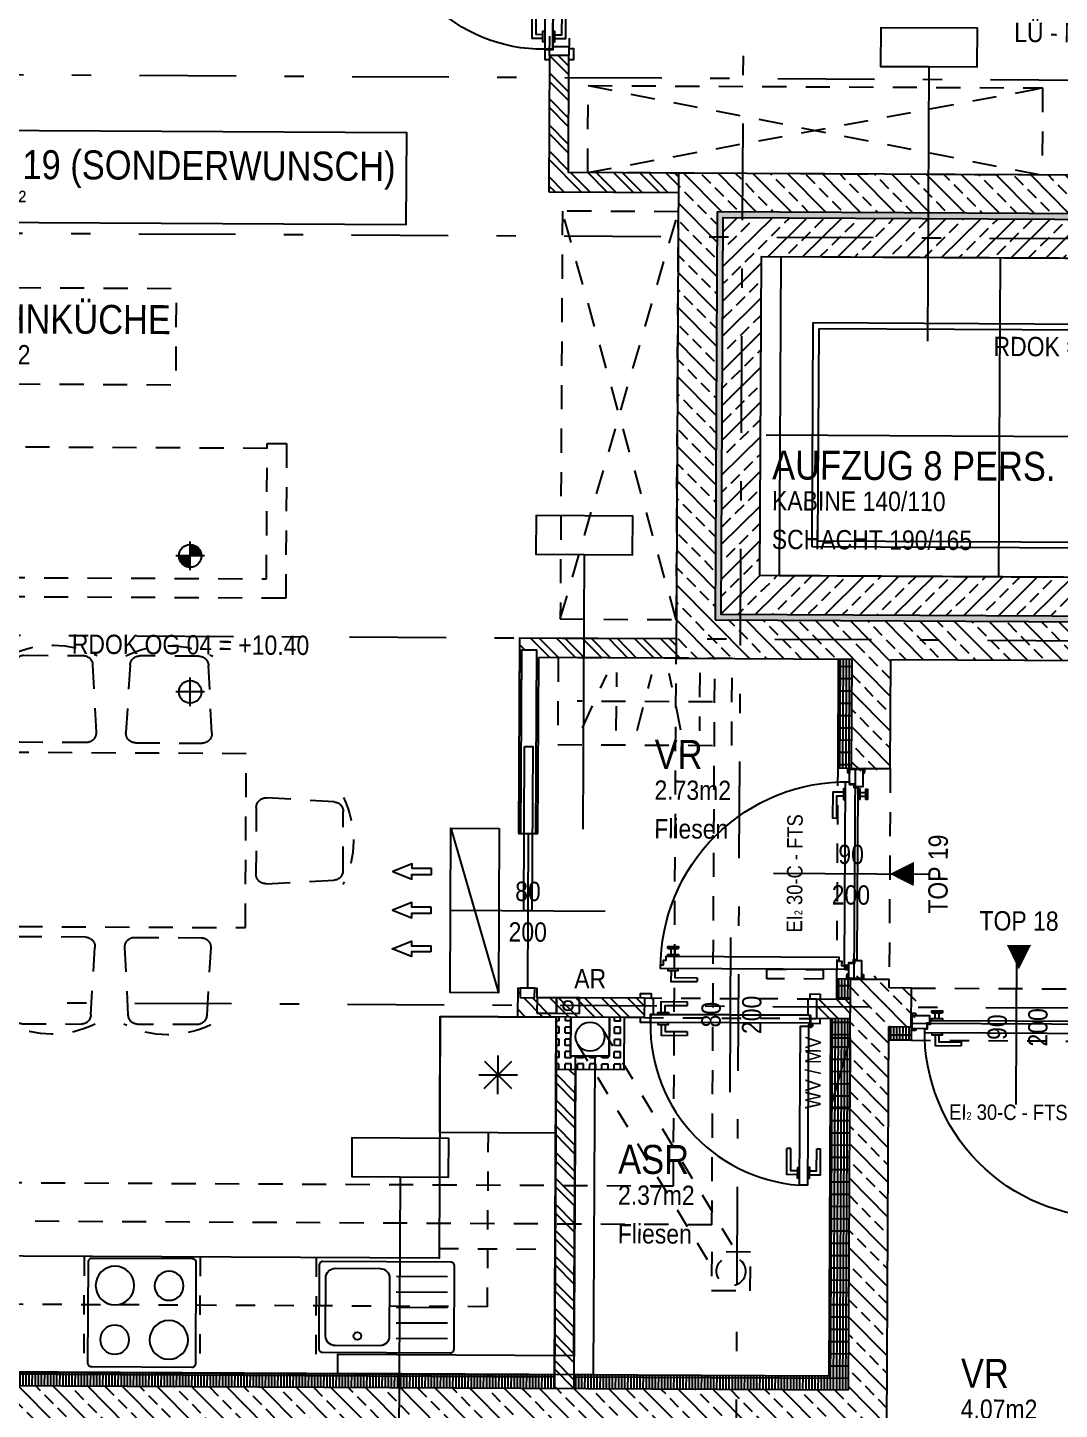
# Model space of a CAD drawing. Header units: millimetres. Extents: x 2821 to 2886, y 1688 to 1792.
# Drawn here: x 2828.54 to 2833.88, y 1750.84 to 1757.99 of the extents above; entities that cross this region are included whole.
import ezdxf
from ezdxf.enums import TextEntityAlignment as Align

# ---------------------------------------------------------------- set-up
doc = ezdxf.new("R2010")
doc.units = ezdxf.units.MM
for name, pattern in [('HIDDEN', [0.375, 0.25, -0.125]), ('HIDDEN2', [0.1875, 0.125, -0.0625]), ('STRICHPUNKT', [1, 0.5, -0.25, 0, -0.25])]:
    doc.linetypes.add(name, pattern=pattern)
for name, color, linetype in [('00-AUF---------M0', 8, 'Continuous'), ('01-ANS-G00-L04-M0', 8, 'Continuous'), ('01-SYM-G00-L04-M0', 8, 'Continuous'), ('01-TXT---------M0', 1, 'Continuous'), ('01-TXT---------PP', 1, 'Continuous'), ('01-TXT-G00-L04-M0', 1, 'Continuous'), ('02-AXO-G00-L04-M0', 8, 'STRICHPUNKT'), ('02-DIM-G00-L04-ROHBAU', 8, 'Continuous'), ('02-FIL-G00-L04-LILA', 223, 'Continuous'), ('02-FIL-G00-L04-ORANGE', 40, 'Continuous'), ('02-FIL-G00-L04-STB', 8, 'Continuous'), ('02-HID---------M0', 8, 'HIDDEN2'), ('02-HID-G00-L04-M0', 8, 'HIDDEN2'), ('02-TWA---------M0', 4, 'Continuous'), ('02-TWA-G00-L04-M0', 4, 'Continuous'), ('02-ZWA---------M0', 2, 'Continuous'), ('02-ZWA-G00-L04-M0', 2, 'Continuous'), ('03-ANS-G00-L04-M0', 8, 'Continuous'), ('03-HID-G00-L04-M0', 8, 'HIDDEN2'), ('03-SYM-G00-L04-M0', 8, 'Continuous'), ('05-STO---------M0', 1, 'Continuous'), ('05-STO--------M0', 1, 'Continuous'), ('05-SYM---------M0', 8, 'Continuous'), ('05-SYM--------M0', 8, 'Continuous'), ('05-SYM-G00-L04-M0', 8, 'Continuous'), ('05-TXT--------M0', 8, 'Continuous'), ('05-TXT-G00-L04-M0', 8, 'Continuous'), ('06-SYM-G00-L04-M0', 8, 'Continuous'), ('07-SAN---------M0', 8, 'Continuous'), ('07-SAN-G00-L04-FBHZG-EVERT', 8, 'Continuous'), ('07-SAN-G00-L04-KLIMA', 8, 'Continuous'), ('07-SAN-G00-L04-Küche', 8, 'Continuous'), ('07-SAN-G00-L04-M0', 8, 'Continuous')]:
    doc.layers.add(name, color=color, linetype=linetype)
for name, color, linetype, plot in [('00_HLP---------M0', 6, 'Continuous', False), ('00_HLP-G00-L04-M0', 6, 'Continuous', False), ('05_HLP---------M0', 6, 'Continuous', False), ('07_MOB-G00-L04-M0', 6, 'HIDDEN2', False)]:
    doc.layers.add(name, color=color, linetype=linetype, plot=plot)
doc.styles.add('ARIAL', font='arial.ttf', dxfattribs={"width": 0.85})
doc.dimstyles.new('pp chromy&schneider', dxfattribs={"dimscale": 0.005, "dimtxt": 25, "dimasz": 10, "dimexe": 0, "dimexo": 0, "dimgap": 5, "dimtad": 1, "dimdec": 1, "dimlfac": 100, "dimrnd": 0.1, "dimzin": 9, "dimdsep": 46, "dimtxsty": 'ARIAL', "dimblk": 'c&s kote', "dimcen": 0, "dimse1": 1, "dimse2": 1, "dimclrd": 8, "dimclrt": 8, "dimadec": 0, "dimazin": 0, "dimtfac": 0.75, "dimtdec": 1, "dimtix": 1, "dimtmove": 2, "dimatfit": 0, "dimldrblk": 'NONE', "dimfxl": 1, "dimtolj": 1, "dimlwd": -1, "dimarcsym": 0})
pattern_1 = [(89.70755, (2799.240151, 1705.959677), (-0.015874793, 8.10293e-05), []), (179.70755, (2799.24015, 1705.95968), (-0.00032412, -0.06349917), [])]
pattern_2 = [(134.70755, (2799.24015, 1705.95968), (-0.06769482, -0.06700727), []), (134.70755, (2799.24038, 1706.00458), (-0.06769482, -0.06700727), [])]
pattern_3 = [(134.70755, (2799.24015, 1705.95968), (-0.09025976, -0.08934302), []), (134.70755, (2799.24061, 1706.04948), (-0.09025976, -0.08934302), [0.0635, -0.03175])]

# ---------------------------------------------------------------- blocks, each defined once
blk = doc.blocks.new('05-TXT')
at = {"layer": '05-TXT--------M0'}
blk.add_line((-0.4, 0), (0.4, 0), dxfattribs=at)
at = {"layer": '05-TXT--------M0', "color": 8, "style": 'ARIAL', "width": 0.85}
blk.add_attdef('BREITE', text='', height=0.1, dxfattribs=at).set_placement((0, 0.05), align=Align.CENTER)
blk.add_attdef('HÖHE', text='', height=0.1, rotation=360, dxfattribs=at).set_placement((0, -0.06), align=Align.TOP_CENTER)
blk = doc.blocks.new('LIFT')
at = {"layer": '00-AUF---------M0'}
for p, q in [((1.5, 1.73), (0.34, 1.73)), ((0.34, 1.73), (0.34, 0.3)), ((1.5, 0.3), (1.5, 1.73)), ((1.47, 1.7), (0.37, 1.7)), ((0.37, 1.7), (0.37, 0.3)), ((1.47, 0.3), (1.47, 1.7))]:
    blk.add_line(p, q, dxfattribs=at)
for points in [[(0.34, 0.3), (0.544, 0.3), (0.544, 0.29)], [(1.5, 0.3), (1.444, 0.3), (1.444, 0.19)]]:
    blk.add_lwpolyline(points, dxfattribs=at)
for points in [[(0.994, 0.24), (0.994, 0.285), (0.544, 0.285), (0.544, 0.24)], [(1.444, 0.19), (1.444, 0.235), (0.994, 0.235), (0.994, 0.19)], [(0.044, 0.05), (0.544, 0.05), (0.544, 0.16), (0.044, 0.16)], [(1.444, 0.115), (1.444, 0.16), (0.994, 0.16), (0.994, 0.115)], [(1.594, 0.05), (1.444, 0.05), (1.444, 0.16), (1.594, 0.16), (1.594, 0.05)], [(0, 0.1), (0, 0), (0.044, 0), (0.044, 0.1)], [(0.994, 0.065), (0.994, 0.11), (0.544, 0.11), (0.544, 0.065)], [(1.65, 0.1), (1.65, 0), (1.594, 0), (1.594, 0.1)]]:
    blk.add_lwpolyline(points, close=True, dxfattribs=at)
at = {"layer": '00_HLP---------M0'}
for points in [[(0.924, 0.05), (0.924, 1.97)], [(1.65, 1.9), (1.65, 0.1), (0, 0.1), (0, 1.9), (1.65, 1.9)], [(1.65, 0.763), (0, 0.763)]]:
    blk.add_lwpolyline(points, dxfattribs=at)
blk = doc.blocks.new('WET')
at = {"layer": '02-TWA---------M0'}
for points in [[(-0.545, 0), (-0.545, 0.2)], [(0.545, 0), (0.545, 0.2)]]:
    blk.add_lwpolyline(points, dxfattribs=at)
at = {"layer": '02-ZWA---------M0'}
for points in [[(-0.545, 0), (-0.545, -0.07)], [(0.545, 0), (0.545, -0.07)]]:
    blk.add_lwpolyline(points, dxfattribs=at)
at = {"layer": '05-STO---------M0'}
for points in [[(-0.54, 0.058), (-0.52, 0.058), (-0.52, 0.063, 0.414214), (-0.525, 0.068), (-0.545, 0.068)], [(0.54, 0.058), (0.52, 0.058), (0.52, 0.063, -0.414214), (0.525, 0.068), (0.545, 0.068)], [(-0.54, -0.01), (-0.52, -0.01), (-0.52, -0.015, -0.414214), (-0.525, -0.02), (-0.545, -0.02)], [(0.54, -0.01), (0.52, -0.01), (0.52, -0.015, 0.414214), (0.525, -0.02), (0.545, -0.02)]]:
    blk.add_lwpolyline(points, format="xyb", close=True, dxfattribs=at)
for points in [[(-0.464, -0.01), (-0.54, -0.01), (-0.54, 0.058), (-0.45, 0.058), (-0.45, 0.058), (-0.45, 0.058), (-0.45, 0.0195), (-0.464, 0.0195), (-0.464, -0.01)], [(0.464, -0.01), (0.54, -0.01), (0.54, 0.058), (0.45, 0.058), (0.45, 0.058), (0.45, 0.058), (0.45, 0.0195), (0.464, 0.0195), (0.464, -0.01)]]:
    blk.add_lwpolyline(points, dxfattribs=at)
at = {"layer": '05-SYM---------M0'}
for p, q in [((-0.422, -0.908), (-0.392, -0.908)), ((-0.422, -0.928), (-0.392, -0.928))]:
    blk.add_line(p, q, dxfattribs=at)
for points in [[(0.545, 0.018), (-0.545, 0.018)], [(-0.432, -0.061), (-0.432, -0.061), (-0.452, -0.061), (-0.452, -0.046), (-0.476, -0.046), (-0.476, -0.032), (-0.496, -0.032), (-0.496, -0.982), (-0.476, -0.982), (-0.476, -0.968), (-0.452, -0.968), (-0.452, -0.953), (-0.432, -0.953), (-0.432, -0.061)], [(-0.491, -0.021), (-0.481, -0.021)], [(-0.486, -0.026), (-0.486, -0.016)], [(-0.506, -0.928), (-0.562, -0.928), (-0.562, -0.793)], [(-0.542, -0.793), (-0.562, -0.793)], [(-0.506, -0.908), (-0.542, -0.908), (-0.542, -0.793)], [(-0.496, -0.9455), (-0.506, -0.9455), (-0.506, -0.8905), (-0.496, -0.8905)], [(-0.432, -0.9455), (-0.422, -0.9455), (-0.422, -0.8905), (-0.432, -0.8905)], [(-0.392, -0.9455), (-0.382, -0.9455), (-0.382, -0.8905), (-0.392, -0.8905)], [(-0.392, -0.9455), (-0.392, -0.8905)]]:
    blk.add_lwpolyline(points, dxfattribs=at)
at = {"layer": '05-SYM---------M0', "linetype": 'HIDDEN2', "ltscale": 0.2}
blk.add_lwpolyline([(-0.496, -0.142), (-0.546, -0.142), (-0.546, -0.432), (-0.496, -0.432)], close=True, dxfattribs=at)
at = {"layer": '05-SYM---------M0'}
blk.add_circle((-0.486, -0.021), 0.01, dxfattribs=at)
blk.add_arc((-0.486, -0.021), 0.9611, 269.40381, 0.65581, dxfattribs=at)
at = {"layer": '05_HLP---------M0'}
for p, q in [((0.401, 0.043), (0.401, 0.073)), ((0.421, 0.043), (0.421, 0.073))]:
    blk.add_line(p, q, dxfattribs=at)
for points in [[(0.4385, 0.073), (0.4385, 0.083), (0.3835, 0.083), (0.3835, 0.073)], [(0.4385, 0.073), (0.3835, 0.073)], [(-0.446, 0.033), (-0.446, 0.033), (-0.446, 0.013), (-0.461, 0.013), (-0.461, -0.011), (-0.475, -0.011), (-0.475, -0.031), (0.475, -0.031), (0.475, -0.011), (0.461, -0.011), (0.461, 0.013), (0.446, 0.013), (0.446, 0.033), (-0.446, 0.033)], [(0.4385, 0.033), (0.4385, 0.043), (0.3835, 0.043), (0.3835, 0.033)], [(0.421, -0.041), (0.421, -0.097), (0.286, -0.097)], [(0.401, -0.041), (0.401, -0.077), (0.286, -0.077)], [(0.4385, -0.031), (0.4385, -0.041), (0.3835, -0.041), (0.3835, -0.031)], [(0.286, -0.077), (0.286, -0.097)]]:
    blk.add_lwpolyline(points, dxfattribs=at)
blk = doc.blocks.new('00-top')
blk.add_lwpolyline([(0, 0, 0, 0.125, 0), (-0.125, 0, 0.125, 0.125, 0)], format="xyseb")
at = {"layer": '01-TXT---------M0', "color": 8, "style": 'ARIAL', "width": 0.85}
for tag, p in [('NUMBER', (-0.3, 0)), ('TOP', (-0.65, 0))]:
    blk.add_attdef(tag, text='', height=0.1, rotation=90, dxfattribs=at).set_placement(p, align=Align.MIDDLE_CENTER)
blk = doc.blocks.new('01-SQM')
at = {"layer": '01-TXT---------M0', "color": 1, "style": 'ARIAL', "width": 0.85}
blk.add_attdef('ROOM', (0, 0), '', height=0.15, dxfattribs=at)
blk.add_attdef('AREA', text='', height=0.1, dxfattribs=at).set_placement((0, -0.06), align=Align.TOP_LEFT)
at = {"layer": '01-TXT---------PP', "color": 1, "style": 'ARIAL', "width": 0.85}
blk.add_attdef('NR', text='', height=0.15, dxfattribs=at).set_placement((-0.1173, 0), align=Align.RIGHT)
blk.add_attdef('FLOOR', text='', height=0.1, dxfattribs=at).set_placement((0, -0.26), align=Align.TOP_LEFT)
blk = doc.blocks.new('TÜR-80_10er-WAND')
at = {"layer": '00_HLP---------M0'}
for points in [[(-0.3575, 0.027), (-0.3575, 0.083), (-0.2225, 0.083)], [(-0.2225, 0.063), (-0.2225, 0.083)], [(0.4, 0.017), (-0.4, 0.017)], [(-0.375, 0.017), (-0.375, 0.027), (-0.32, 0.027), (-0.32, 0.017)], [(-0.3375, 0.027), (-0.3375, 0.063), (-0.2225, 0.063)], [(-0.375, -0.025), (-0.375, -0.035), (-0.32, -0.035), (-0.32, -0.025)], [(-0.3575, -0.035), (-0.3575, -0.091), (-0.2225, -0.091)], [(-0.3375, -0.035), (-0.3375, -0.071), (-0.2225, -0.071)], [(-0.2225, -0.071), (-0.2225, -0.091)]]:
    blk.add_lwpolyline(points, dxfattribs=at)
blk.add_lwpolyline([(0.4115, -0.025), (-0.4115, -0.025), (-0.4115, -0.025), (-0.4115, 0.017), (0.4115, 0.017)], close=True, dxfattribs=at)
at = {"layer": '02-HID---------M0', "ltscale": 0.5}
for points in [[(0.445, 0.1), (-0.445, 0.1)], [(-0.445, 0), (0.445, 0)]]:
    blk.add_lwpolyline(points, dxfattribs=at)
at = {"layer": '02-ZWA---------M0'}
for points in [[(-0.445, 0.1), (-0.445, 0)], [(0.445, 0.1), (0.445, 0)]]:
    blk.add_lwpolyline(points, dxfattribs=at)
at = {"layer": '05-STO--------M0'}
for points in [[(-0.465, 0.1), (-0.465, 0.125), (-0.41, 0.125), (-0.41, 0.1), (-0.4, 0.1), (-0.4, 0.017), (-0.415, 0.017), (-0.415, -0.025), (-0.465, -0.025), (-0.465, 0)], [(0.465, 0.1), (0.465, 0.125), (0.41, 0.125), (0.41, 0.1), (0.4, 0.1), (0.4, 0.017), (0.415, 0.017), (0.415, -0.025), (0.465, -0.025), (0.465, 0)]]:
    blk.add_lwpolyline(points, dxfattribs=at)
at = {"layer": '05-SYM---------M0'}
for points in [[(0.352, -0.8085), (0.296, -0.8085), (0.296, -0.6735)], [(0.316, -0.6735), (0.296, -0.6735)], [(0.352, -0.7885), (0.316, -0.7885), (0.316, -0.6735)], [(0.414, -0.8085), (0.47, -0.8085), (0.47, -0.6735)], [(0.414, -0.7885), (0.45, -0.7885), (0.45, -0.6735)], [(0.45, -0.6735), (0.47, -0.6735)], [(0.362, -0.826), (0.352, -0.826), (0.352, -0.771), (0.362, -0.771)], [(0.404, -0.826), (0.414, -0.826), (0.414, -0.771), (0.404, -0.771)]]:
    blk.add_lwpolyline(points, dxfattribs=at)
at = {"layer": '05-SYM--------M0'}
blk.add_lwpolyline([(0.404, -0.0395), (0.404, -0.8625), (0.404, -0.8625), (0.362, -0.8625), (0.362, -0.0395)], close=True, dxfattribs=at)
for points in [[(0.41, -0.036), (0.42, -0.036)], [(0.415, -0.031), (0.415, -0.041)]]:
    blk.add_lwpolyline(points, dxfattribs=at)
blk.add_circle((0.415, -0.036), 0.01, dxfattribs=at)
blk.add_arc((0.415, -0.036), 0.8282, 176.33088, 266.33088, dxfattribs=at)
blk = doc.blocks.new('03-rar')
blk.add_circle((0, 0), 0.05)
at = {"layer": '01-TXT---------M0', "color": 8, "style": 'ARIAL', "width": 0.85}
blk.add_attdef('RR', text='', height=0.1, dxfattribs=at).set_placement((0, 0.1), align=Align.CENTER)
blk = doc.blocks.new('möbel_tisch_mittel')
blk.add_lwpolyline([(0.45, 1.4), (0.45, 0), (-0.45, 0), (-0.45, 1.4)], close=True)
for points in [[(-0.906, 1.2021, 0.39805), (-0.9532, 1.1521), (-0.9532, 0.8467, 0.39805), (-0.906, 0.7968), (-0.556, 0.7774, 0.430564), (-0.5032, 0.8273), (-0.5032, 1.1716, 0.430564), (-0.556, 1.2215)], [(0.906, 1.2021, -0.39805), (0.9532, 1.1521), (0.9532, 0.8467, -0.39805), (0.906, 0.7968), (0.556, 0.7774, -0.430564), (0.5032, 0.8273), (0.5032, 1.1716, -0.430564), (0.556, 1.2215)], [(-0.906, 0.1979, -0.39805), (-0.9532, 0.2479), (-0.9532, 0.5533, -0.39805), (-0.906, 0.6032), (-0.556, 0.6226, -0.430564), (-0.5032, 0.5727), (-0.5032, 0.2284, -0.430564), (-0.556, 0.1785)], [(0.906, 0.1979, 0.39805), (0.9532, 0.2479), (0.9532, 0.5533, 0.39805), (0.906, 0.6032), (0.556, 0.6226, 0.430564), (0.5032, 0.5727), (0.5032, 0.2284, 0.430564), (0.556, 0.1785)]]:
    blk.add_lwpolyline(points, format="xyb", close=True)
for centre, start, end in [((-0.5032, 0.9994), 153.43495, 206.56505), ((0.5032, 0.9994), 333.43495, 26.56505), ((-0.5032, 0.4006), 153.43495, 206.56505), ((0.5032, 0.4006), 333.43495, 26.56505)]:
    blk.add_arc(centre, 0.5031, start, end)
at = {"layer": '00_HLP---------M0', "linetype": 'HIDDEN', "ltscale": 0.5}
blk.add_lwpolyline([(-0.2026, 1.856, -0.39805), (-0.1527, 1.9032), (0.1527, 1.9032, -0.39805), (0.2026, 1.856), (0.2221, 1.506, -0.430564), (0.1721, 1.4532), (-0.1721, 1.4532, -0.430564), (-0.2221, 1.506)], format="xyb", close=True, dxfattribs=at)
blk.add_arc((0, 1.4532), 0.5031, 63.43495, 116.56505, dxfattribs=at)
blk = doc.blocks.new('ECKSOFA')
blk.add_lwpolyline([(1.6, -0.2), (1.6, -0.2), (1.6, -0.2), (0.2, -0.2), (0.2, -2.7), (0.9, -2.7), (0.9, -2.8), (0.1, -2.8), (0.1, -0.1), (1.6, -0.1)], close=True)
for points in [[(1.6, -0.2), (1.7, -0.2)], [(1.7, -0.9), (1.7, -0.2)], [(0.875, -2.7), (0.875, -0.9), (1.7, -0.9)]]:
    blk.add_lwpolyline(points)
at = {"flags": 128}
blk.add_lwpolyline([(1.2, -1.225), (1.7, -1.225), (1.7, -2.225), (1.2, -2.225)], close=True, dxfattribs=at)
blk = doc.blocks.new('Kühlschrank')
blk.add_lwpolyline([(-0.3, 0), (0.3, 0), (0.3, -0.6), (-0.3, -0.6)], close=True)
for points in [[(0, -0.2), (0, -0.4)], [(0.0707, -0.2293), (-0.0707, -0.3707)], [(-0.0707, -0.2293), (0.0707, -0.3707)], [(-0.1, -0.3), (0.1, -0.3)]]:
    blk.add_lwpolyline(points)
blk = doc.blocks.new('Spüle')
for points in [[(0.4, -0.02), (-0.26, -0.02, 0.414214), (-0.28, -0.04), (-0.28, -0.47, 0.414214), (-0.26, -0.49), (0.4, -0.49, 0.414214), (0.42, -0.47), (0.42, -0.04, 0.414214)], [(-0.195, -0.055), (0.035, -0.055, -0.414214), (0.085, -0.105), (0.085, -0.405, -0.414214), (0.035, -0.455), (-0.195, -0.455, -0.414214), (-0.245, -0.405), (-0.245, -0.105, -0.414214)]]:
    blk.add_lwpolyline(points, format="xyb", close=True)
for points in [[(0.12, -0.095), (0.385, -0.095)], [(0.12, -0.175), (0.385, -0.175)], [(0.12, -0.255), (0.385, -0.255)], [(0.12, -0.335), (0.385, -0.335)], [(0.12, -0.415), (0.385, -0.415)]]:
    blk.add_lwpolyline(points)
blk.add_circle((-0.08, -0.405), 0.02)
blk = doc.blocks.new('kochfeld')
blk.add_lwpolyline([(-0.28, -0.55), (-0.28, -0.03, -0.414214), (-0.26, -0.01), (0.26, -0.01, -0.414214), (0.28, -0.03), (0.28, -0.55, -0.414214), (0.26, -0.57), (-0.26, -0.57, -0.414214)], format="xyb", close=True)
for centre, radius in [((0.14, -0.15), 0.1), ((-0.14, -0.15), 0.075), ((-0.14, -0.43), 0.1), ((0.14, -0.43), 0.075)]:
    blk.add_circle(centre, radius)
blk = doc.blocks.new('c&s kote')
at = {"color": 8}
for p, q in [((0, -2), (0, 2)), ((0, 2), (0, -2)), ((-2, 0), (2, 0)), ((2, 0), (-2, 0))]:
    blk.add_line(p, q, dxfattribs=at)
blk.add_circle((0, 0), 0.5, dxfattribs=at)
blk = doc.blocks.new('*D1162')
at = {"layer": '02-DIM-G00-L04-ROHBAU', "color": 8, "transparency": 16777216}
blk.add_arc((2826.9236, 1744.0855), 1.076, 182.67717, 267.04484, dxfattribs=at)
at = {"layer": 'Defpoints', "color": 0, "transparency": 16777216}
for p in [(2827.0259, 1764.1186), (2821.735, 1744.0842), (2839.3238, 1744.0886), (2825.991, 1743.5489), (2826.9115, 1741.7189)]:
    blk.add_point(p, dxfattribs=at)
at = {"layer": '02-DIM-G00-L04-ROHBAU', "color": 8, "transparency": 16777216, "xscale": 0.05, "yscale": 0.05, "zscale": 0.05}
for p, rotation in [((2825.8476, 1744.0852), 91.34581227795306), ((2826.9181, 1743.0095), 358.376192247876)]:
    blk.add_blockref('c&s kote', p, dxfattribs=dict(at, rotation=rotation))
at = {"layer": '02-DIM-G00-L04-ROHBAU', "color": 8, "transparency": 16777216, "insert": (2826.2239, 1743.3891), "char_height": 0.125, "attachment_point": 5, "rotation": 314.861, "style": 'ARIAL'}
blk.add_mtext('\\A1;90°', dxfattribs=at)
blk = doc.blocks.new('_None')
blk = doc.blocks.new('KLIMAGERÄT')
for points in [[(-0.425, 0), (0.425, 0), (0.425, -0.25), (-0.425, -0.25), (-0.425, 0)], [(-0.215, -0.35), (-0.215, -0.45), (-0.24, -0.45), (-0.2, -0.55), (-0.2, -0.55), (-0.16, -0.45), (-0.185, -0.45), (-0.185, -0.35), (-0.215, -0.35)], [(-0.015, -0.35), (-0.015, -0.45), (-0.04, -0.45), (0, -0.55), (0, -0.55), (0.04, -0.45), (0.015, -0.45), (0.015, -0.35), (-0.015, -0.35)], [(0.215, -0.35), (0.215, -0.45), (0.24, -0.45), (0.2, -0.55), (0.2, -0.55), (0.16, -0.45), (0.185, -0.45), (0.185, -0.35), (0.215, -0.35)]]:
    blk.add_lwpolyline(points, close=True)
blk.add_lwpolyline([(-0.425, -0.25), (0.425, 0)])
blk = doc.blocks.new('07_Klimasifon')
at = {"layer": '00_HLP---------M0', "linetype": 'HIDDEN2', "ltscale": 0.3}
blk.add_lwpolyline([(0, -0.1), (0.08, -0.1), (0.08, 0), (0, 0)], close=True, dxfattribs=at)
at = {"layer": '07-SAN---------M0'}
blk.add_lwpolyline([(0, -0.22), (0.08, -0.22), (0.08, -0.1), (0, -0.1)], close=True, dxfattribs=at)
blk.add_circle((0.04, -0.16), 0.025, dxfattribs=at)
blk = doc.blocks.new('01-HK2')
for p, q in [((0, -0.098), (0, 0.098)), ((0.098, 0), (-0.098, 0))]:
    blk.add_line(p, q)
blk.add_circle((0, 0), 0.0773)
at = {"layer": '01-TXT---------M0', "color": 8, "style": 'ARIAL', "width": 0.85}
blk.add_attdef('HEIGHT', text='', height=0.1, rotation=360, dxfattribs=at).set_placement((0, 0.132), align=Align.BOTTOM_CENTER)
blk = doc.blocks.new('*D1894')
at = {"layer": '02-DIM-G00-L04-ROHBAU', "color": 8, "transparency": 16777216}
blk.add_arc((2827.0128, 1761.5517), 0.7832, 93.36617, 176.7214, dxfattribs=at)
at = {"layer": 'Defpoints', "color": 0, "transparency": 16777216}
for p in [(2827.0259, 1764.1186), (2826.622, 1762.2304), (2844.8436, 1761.67), (2821.824, 1761.5173), (2826.9115, 1741.7189)]:
    blk.add_point(p, dxfattribs=at)
at = {"layer": '02-DIM-G00-L04-ROHBAU', "color": 8, "transparency": 16777216, "xscale": 0.05, "yscale": 0.05, "zscale": 0.05}
for p, rotation in [((2827.0168, 1762.3348), 1.53686145142031), ((2826.2296, 1761.5465), 268.5507148004654)]:
    blk.add_blockref('c&s kote', p, dxfattribs=dict(at, rotation=rotation))
at = {"layer": '02-DIM-G00-L04-ROHBAU', "color": 8, "transparency": 16777216, "insert": (2826.5214, 1762.0423), "char_height": 0.125, "attachment_point": 5, "rotation": 225.04379, "style": 'ARIAL'}
blk.add_mtext('\\A1;91°', dxfattribs=at)
blk = doc.blocks.new('*D1895')
at = {"layer": '02-DIM-G00-L04-ROHBAU', "color": 8, "transparency": 16777216}
blk.add_arc((2826.9934, 1757.7511), 0.7995, 93.29149, 176.12361, dxfattribs=at)
at = {"layer": 'Defpoints', "color": 0, "transparency": 16777216}
for p in [(2827.0259, 1764.1186), (2826.5972, 1758.4455), (2821.8049, 1757.7776), (2844.8231, 1757.6601), (2826.9115, 1741.7189)]:
    blk.add_point(p, dxfattribs=at)
at = {"layer": '02-DIM-G00-L04-ROHBAU', "color": 8, "transparency": 16777216, "xscale": 0.05, "yscale": 0.05, "zscale": 0.05}
for p, rotation in [((2826.9974, 1758.5506), 1.499517257516312), ((2826.1939, 1757.7552), 267.9155813782047)]:
    blk.add_blockref('c&s kote', p, dxfattribs=dict(at, rotation=rotation))
at = {"layer": '02-DIM-G00-L04-ROHBAU', "color": 8, "transparency": 16777216, "insert": (2826.4934, 1758.2562), "char_height": 0.125, "attachment_point": 5, "rotation": 224.70755, "style": 'ARIAL'}
blk.add_mtext('\\A1;90°', dxfattribs=at)
blk = doc.blocks.new('SCHIEBETÜR-80')
at = {"layer": '02-ZWA---------M0'}
for points in [[(-0.4, 0.0375), (-1.35, 0.0375), (-1.35, -0.0375), (-0.4, -0.0375)], [(-0.4, 0.05), (-0.4, 0.0375)], [(0.4, 0.05), (0.4, -0.05)], [(-0.4, -0.0375), (-0.4, -0.05)]]:
    blk.add_lwpolyline(points, dxfattribs=at)
blk.add_lwpolyline([(0.4, 0.0375), (0.45, 0.0375), (0.45, -0.0375), (0.4, -0.0375)], close=True, dxfattribs=at)
at = {"layer": '05-SYM---------M0'}
blk.add_lwpolyline([(-0.85, 0.021), (-0.85, -0.021), (0, -0.021), (0, 0.021)], close=True, dxfattribs=at)

msp = doc.modelspace()

# ---------------------------------------------------------------- hatches: boundary and pattern name
at = {"layer": '02-FIL-G00-L04-LILA'}
h = msp.add_hatch(dxfattribs=at)
h.set_pattern_fill('HONEY', color=256, scale=0.01, angle=197.04654, style=0)
h.set_pattern_definition([(89.70755, (2799.24015, 1705.959677), (-0.027252854, 0.047764726), [0.03175, -0.0635]), (209.70755, (2799.24015, 1705.959677), (-0.02773904, -0.047484027), [0.03175, -0.0635]), (149.70755, (2799.24015, 1705.959677), (-0.054991893, 0.000280699), [-0.0635, 0.03175])])
h.paths.add_polyline_path([(2834.5397, 1757.0226), (2832.1098, 1757.035), (2832.099, 1754.925), (2834.529, 1754.9126), (2834.5291, 1754.9426), (2832.1292, 1754.9548), (2832.1396, 1757.0048), (2834.5396, 1756.9926)])
at = {"layer": '02-FIL-G00-L04-ORANGE'}
h = msp.add_hatch(dxfattribs=at)
h.set_pattern_fill('ANSI32', color=256, scale=0.01, angle=197.04654, style=0)
h.set_pattern_definition(pattern_2)
h.paths.add_polyline_path([(2831.3439, 1757.8439), (2831.2439, 1757.8444), (2831.2403, 1757.1394), (2831.9103, 1757.136), (2831.9108, 1757.236), (2831.3408, 1757.2389)])
h = msp.add_hatch(dxfattribs=at)
h.set_pattern_fill('ANSI32', color=256, scale=0.01, angle=197.04654, style=0)
h.set_pattern_definition(pattern_2)
h.paths.add_polyline_path([(2831.8985, 1754.826), (2831.0885, 1754.8302), (2831.0834, 1753.8202), (2831.0959, 1753.8201), (2831.1007, 1754.7701), (2831.1757, 1754.7697), (2831.1709, 1753.8197), (2831.1834, 1753.8197), (2831.188, 1754.7296), (2831.898, 1754.726)])
h = msp.add_hatch(dxfattribs=at)
h.set_pattern_fill('GRATE', color=256, scale=0.02, angle=197.04654, style=0)
h.set_pattern_definition(pattern_1)
h.paths.add_polyline_path([(2832.808, 1754.7214), (2832.738, 1754.7217), (2832.7351, 1754.1567), (2832.8051, 1754.1564)])
h = msp.add_hatch(dxfattribs=at)
h.set_pattern_fill('ANSI32', color=256, scale=0.01, angle=197.04654, style=0)
h.set_pattern_definition(pattern_2)
h.paths.add_polyline_path([(2831.734, 1752.9668), (2831.179, 1752.9697), (2831.1793, 1753.0197), (2831.1668, 1753.0197), (2831.1665, 1752.9697), (2831.0915, 1752.9701), (2831.0918, 1753.0201), (2831.0793, 1753.0202), (2831.0785, 1752.8702), (2831.2785, 1752.8692), (2831.6285, 1752.8674), (2831.7335, 1752.8668)])
h = msp.add_hatch(dxfattribs=at)
h.set_pattern_fill('GRATE', color=256, scale=0.02, angle=197.04654, style=0)
h.set_pattern_definition(pattern_1)
h.paths.add_polyline_path([(2832.7995, 1753.0664), (2832.7295, 1753.0668), (2832.729, 1752.9618), (2832.799, 1752.9614)])
h = msp.add_hatch(dxfattribs=at)
h.set_pattern_fill('ANSI32', color=256, scale=0.01, angle=197.04654, style=0)
h.set_pattern_definition(pattern_2)
h.paths.add_polyline_path([(2832.7985, 1752.8614), (2832.799, 1752.9614), (2832.624, 1752.9623), (2832.6235, 1752.8623)])
h = msp.add_hatch(dxfattribs=at)
h.set_pattern_fill('SQUARE', color=256, scale=0.01, angle=197.04654, style=0)
h.set_pattern_definition([(89.70755, (2799.24015, 1705.959677), (-0.031749586, 0.000162059), [0.03175, -0.03175]), (179.70755, (2799.24015, 1705.959677), (-0.000162059, -0.031749586), [0.03175, -0.03175])])
h.paths.add_polyline_path([(2831.6285, 1752.8674), (2831.5535, 1752.8678), (2831.5525, 1752.6678), (2831.3525, 1752.6688), (2831.3535, 1752.8688), (2831.2785, 1752.8692), (2831.2771, 1752.5992), (2831.6271, 1752.5974)])
h = msp.add_hatch(dxfattribs=at)
h.set_pattern_fill('GRATE', color=256, scale=0.02, angle=197.04654, style=0)
h.set_pattern_definition(pattern_1)
h.paths.add_polyline_path([(2832.7887, 1750.9414), (2832.7985, 1752.8614), (2832.6985, 1752.8619), (2832.689, 1751.0119), (2831.3691, 1751.0187), (2831.3687, 1750.9487)])
h = msp.add_hatch(dxfattribs=at)
h.set_pattern_fill('GRATE', color=256, scale=0.02, angle=197.04654, style=0)
h.set_pattern_definition(pattern_1)
h.paths.add_polyline_path([(2833.1133, 1752.8198), (2832.9983, 1752.8204), (2832.9979, 1752.7504), (2833.1129, 1752.7498)])
h = msp.add_hatch(dxfattribs=at)
h.set_pattern_fill('ANSI32', color=256, scale=0.01, angle=197.04654, style=0)
h.set_pattern_definition(pattern_2)
h.paths.add_polyline_path([(2831.3771, 1752.5987), (2831.2771, 1752.5992), (2831.2754, 1752.2692), (2831.2691, 1751.0192), (2831.2687, 1750.9492), (2831.3687, 1750.9487)])
h = msp.add_hatch(dxfattribs=at)
h.set_pattern_fill('GRATE', color=256, scale=0.02, angle=197.04654, style=0)
h.set_pattern_definition(pattern_1)
h.paths.add_polyline_path([(2831.2687, 1750.9492), (2831.2691, 1751.0192), (2828.1591, 1751.0351), (2828.1587, 1750.9651)])
at = {"layer": '02-FIL-G00-L04-STB'}
h = msp.add_hatch(dxfattribs=at)
h.set_pattern_fill('ANSI33', color=256, scale=0.02, angle=197.04654, style=0)
h.set_pattern_definition(pattern_3)
h.paths.add_polyline_path([(2834.529, 1754.9126), (2832.099, 1754.925), (2832.1098, 1757.035), (2834.5397, 1757.0226), (2834.5428, 1757.6126), (2839.7927, 1757.5858), (2839.7898, 1757.0258), (2839.9898, 1757.0248), (2839.9937, 1757.7847), (2838.4937, 1757.7924), (2838.5017, 1759.3561), (2838.4217, 1759.3565), (2838.4217, 1759.3565), (2838.3017, 1759.3571), (2838.2937, 1757.7934), (2834.3438, 1757.8136), (2834.3408, 1757.2236), (2831.9108, 1757.236), (2831.898, 1754.726), (2832.808, 1754.7214), (2832.805, 1754.1414), (2832.885, 1754.141), (2833.005, 1754.1404), (2833.008, 1754.7204), (2834.528, 1754.7126)])
h = msp.add_hatch(dxfattribs=at)
h.set_pattern_fill('ANSI33', color=256, scale=0.02, angle=107.04654, style=0)
h.set_pattern_definition([(44.70755, (2799.24015, 1705.95968), (-0.08934302, 0.09025976), []), (44.70755, (2799.32995, 1705.95922), (-0.08934302, 0.09025976), [0.0635, -0.03175])])
h.paths.add_polyline_path([(2834.5396, 1756.9926), (2832.1396, 1757.0048), (2832.1292, 1754.9548), (2834.5291, 1754.9426), (2834.5302, 1755.1426), (2832.3302, 1755.1538), (2832.3386, 1756.8038), (2834.5386, 1756.7926)])
h = msp.add_hatch(dxfattribs=at)
h.set_pattern_fill('ANSI33', color=256, scale=0.02, angle=197.04654, style=0)
h.set_pattern_definition(pattern_3)
h.paths.add_polyline_path([(2832.9983, 1752.8204), (2833.1383, 1752.8197), (2833.1393, 1753.0197), (2832.9993, 1753.0204), (2832.9996, 1753.0804), (2832.7996, 1753.0814), (2832.7887, 1750.9414), (2828.1587, 1750.9651), (2828.1645, 1752.085), (2827.9645, 1752.0861), (2827.9575, 1750.7261), (2828.1575, 1750.7251), (2828.1577, 1750.7651), (2832.9877, 1750.7404)])

# ---------------------------------------------------------------- linework, layer by layer
for p, q in [((2833.2051, 1757.787), (2833.1979, 1756.367)), ((2829.3848, 1755.1813), (2829.3855, 1755.3297)), ((2829.4594, 1755.2551), (2829.3109, 1755.2559)), ((2831.4227, 1755.2626), (2831.4154, 1753.8426)), ((2830.4709, 1752.0432), (2830.4637, 1750.6233))]:
    msp.add_line(p, q)
for points in [[(2833.2051, 1757.787), (2833.4551, 1757.7857), (2833.4561, 1757.9857), (2832.9562, 1757.9883), (2832.9551, 1757.7883)], [(2831.4227, 1755.2626), (2831.6727, 1755.2613), (2831.6737, 1755.4613), (2831.1737, 1755.4638), (2831.1727, 1755.2638)], [(2830.4709, 1752.0432), (2830.7209, 1752.042), (2830.7219, 1752.242), (2830.2219, 1752.2445), (2830.2209, 1752.0445)]]:
    msp.add_lwpolyline(points, close=True)
msp.add_circle((2829.3852, 1755.2555), 0.0586)
for points in [[(2829.3854, 1755.3141), (2829.4268, 1755.2967), (2829.3852, 1755.2555)], [(2829.3852, 1755.2555), (2829.4437, 1755.2552), (2829.4268, 1755.2967)], [(2829.3266, 1755.2558), (2829.3435, 1755.2143), (2829.3852, 1755.2555)], [(2829.3435, 1755.2143), (2829.3849, 1755.1969), (2829.3852, 1755.2555)]]:
    msp.add_solid(points)
at = {"layer": '00_HLP-G00-L04-M0', "linetype": 'HIDDEN2'}
for points in [[(2831.8841, 1751.9961), (2831.898, 1754.726)], [(2832.083, 1751.795), (2832.098, 1754.725)], [(2828.1641, 1752.015), (2831.8841, 1751.9961)], [(2832.083, 1751.795), (2828.1631, 1751.8151)]]:
    msp.add_lwpolyline(points, dxfattribs=at)
at = {"layer": '01-ANS-G00-L04-M0'}
for points in [[(2831.0834, 1753.8202), (2831.1834, 1753.8197)], [(2831.1334, 1753.8199), (2831.1293, 1753.0199)]]:
    msp.add_lwpolyline(points, dxfattribs=at)
at = {"layer": '01-TXT-G00-L04-M0'}
msp.add_lwpolyline([(2827.9706, 1757.4598), (2830.5034, 1757.4468), (2830.5009, 1756.9684), (2827.9682, 1756.9813)], close=True, dxfattribs=at)
at = {"layer": '02-AXO-G00-L04-M0'}
for points in [[(2832.2758, 1764.0918), (2832.1615, 1741.6921)], [(2842.8232, 1757.6703), (2821.8049, 1757.7776)], [(2842.819, 1756.8503), (2821.8007, 1756.9576)], [(2842.8084, 1754.7703), (2821.7901, 1754.8776)], [(2842.7987, 1752.8704), (2821.7804, 1752.9776)]]:
    msp.add_lwpolyline(points, dxfattribs=at)
at = {"layer": '02-HID-G00-L04-M0', "ltscale": 0.5}
for points in [[(2832.7295, 1753.0668), (2832.7351, 1754.1567)], [(2833.1129, 1752.7498), (2834.2029, 1752.7442)]]:
    msp.add_lwpolyline(points, dxfattribs=at)
at = {"layer": '02-HID-G00-L04-M0'}
for points in [[(2833.0051, 1754.1554), (2832.9995, 1753.0654)], [(2833.1143, 1753.0198), (2834.2043, 1753.0142)]]:
    msp.add_lwpolyline(points, dxfattribs=at)
at = {"layer": '02-TWA-G00-L04-M0'}
for p, q in [((2831.9108, 1757.236), (2831.898, 1754.726)), ((2834.3408, 1757.2236), (2831.9108, 1757.236)), ((2832.1098, 1757.035), (2832.099, 1754.925)), ((2834.5397, 1757.0226), (2832.1098, 1757.035)), ((2832.099, 1754.925), (2834.529, 1754.9126)), ((2831.898, 1754.726), (2832.808, 1754.7214)), ((2833.008, 1754.7204), (2834.528, 1754.7126)), ((2832.7887, 1750.9414), (2832.7995, 1753.0664)), ((2828.1587, 1750.9651), (2832.7887, 1750.9414))]:
    msp.add_line(p, q, dxfattribs=at)
msp.add_lwpolyline([(2834.5396, 1756.9926), (2832.1396, 1757.0048), (2832.1292, 1754.9548), (2834.5291, 1754.9426), (2834.5302, 1755.1426), (2832.3302, 1755.1538), (2832.3386, 1756.8038), (2834.5386, 1756.7926)], close=True, dxfattribs=at)
for points in [[(2832.8051, 1754.1564), (2832.808, 1754.7214)], [(2833.0051, 1754.1554), (2833.008, 1754.7204)], [(2832.9993, 1753.0204), (2832.9995, 1753.0654)], [(2833.1143, 1753.0198), (2832.9993, 1753.0204)], [(2828.1577, 1750.7651), (2832.9877, 1750.7404), (2832.9983, 1752.8204)]]:
    msp.add_lwpolyline(points, dxfattribs=at)
at = {"layer": '02-ZWA-G00-L04-M0'}
for p, q in [((2831.1834, 1753.8197), (2831.188, 1754.7296)), ((2832.7351, 1754.1567), (2832.738, 1754.7217)), ((2831.179, 1752.9697), (2831.1793, 1753.0197)), ((2832.729, 1752.9618), (2832.7295, 1753.0668)), ((2831.734, 1752.9668), (2831.179, 1752.9697)), ((2832.799, 1752.9614), (2832.624, 1752.9623)), ((2831.6285, 1752.8674), (2831.0785, 1752.8702)), ((2831.7335, 1752.8668), (2831.6285, 1752.8674)), ((2832.7985, 1752.8614), (2832.6235, 1752.8623)), ((2832.689, 1751.0119), (2832.6985, 1752.8619)), ((2831.2691, 1751.0192), (2828.1591, 1751.0351)), ((2832.689, 1751.0119), (2831.3691, 1751.0187))]:
    msp.add_line(p, q, dxfattribs=at)
for points in [[(2831.2439, 1757.8444), (2831.2403, 1757.1394)], [(2831.9108, 1757.236), (2831.3408, 1757.2389), (2831.3439, 1757.8439)], [(2831.2403, 1757.1394), (2831.9103, 1757.136)], [(2831.8985, 1754.826), (2831.0885, 1754.8302), (2831.0834, 1753.8202)], [(2831.898, 1754.726), (2831.188, 1754.7296)], [(2831.0793, 1753.0202), (2831.0785, 1752.8702)], [(2831.6285, 1752.8674), (2831.6271, 1752.5974), (2831.2771, 1752.5992), (2831.2785, 1752.8692)], [(2831.5535, 1752.8678), (2831.5525, 1752.6678), (2831.3525, 1752.6688), (2831.3535, 1752.8688)], [(2833.1129, 1752.7498), (2832.9979, 1752.7504)], [(2831.2771, 1752.5992), (2831.2687, 1750.9492)], [(2831.3771, 1752.5987), (2831.3687, 1750.9487)]]:
    msp.add_lwpolyline(points, dxfattribs=at)
at = {"layer": '03-ANS-G00-L04-M0'}
for points in [[(2831.5535, 1752.8678), (2831.3535, 1752.8688), (2831.3525, 1752.6688), (2831.5525, 1752.6678)], [(2831.3696, 1751.1187), (2831.3775, 1752.6687), (2831.4775, 1752.6681), (2831.4691, 1751.0182), (2830.1491, 1751.0249), (2830.1496, 1751.1249), (2831.3696, 1751.1187)]]:
    msp.add_lwpolyline(points, close=True, dxfattribs=at)
at = {"layer": '03-HID-G00-L04-M0', "linetype": 'HIDDEN2'}
msp.add_lwpolyline([(2832.2823, 1751.654), (2832.0823, 1751.655), (2832.0813, 1751.455), (2832.2813, 1751.454)], close=True, dxfattribs=at)
at = {"layer": '03-SYM-G00-L04-M0', "linetype": 'HIDDEN2', "ltscale": 0.5}
for points in [[(2831.5173, 1752.8069), (2832.2461, 1751.5931)], [(2831.3887, 1752.7297), (2832.1175, 1751.5159)]]:
    msp.add_lwpolyline(points, dxfattribs=at)
msp.add_circle((2832.1818, 1751.5545), 0.075, dxfattribs=at)
at = {"layer": '05-SYM-G00-L04-M0'}
msp.add_lwpolyline([(2832.9983, 1752.8204), (2833.1133, 1752.8198)], dxfattribs=at)
at = {"layer": '07-SAN-G00-L04-FBHZG-EVERT'}
msp.add_lwpolyline([(2832.698, 1752.7619), (2832.798, 1752.7614), (2832.7961, 1752.4014), (2832.6961, 1752.4019)], close=True, dxfattribs=at)
msp.add_lwpolyline([(2832.798, 1752.7614), (2832.6961, 1752.4019)], dxfattribs=at)
at = {"layer": '07-SAN-G00-L04-Küche', "linetype": 'HIDDEN2', "ltscale": 0.5}
for p, q in [((2830.6724, 1751.6722), (2831.2724, 1751.6692)), ((2828.8372, 1751.6316), (2828.8341, 1751.0316)), ((2829.4371, 1751.6285), (2829.4341, 1751.0286)), ((2830.0371, 1751.6255), (2830.0341, 1751.0255))]:
    msp.add_line(p, q, dxfattribs=at)
msp.add_lwpolyline([(2830.9254, 1752.271), (2830.9209, 1751.371), (2828.1609, 1751.3851)], dxfattribs=at)
at = {"layer": '07-SAN-G00-L04-M0'}
msp.add_lwpolyline([(2828.1591, 1751.0351), (2831.2691, 1751.0192), (2831.2785, 1752.8692), (2830.6785, 1752.8722), (2830.6721, 1751.6222), (2830.6721, 1751.6222), (2828.1622, 1751.6351), (2828.1591, 1751.0351)], close=True, dxfattribs=at)
at = {"layer": '07_MOB-G00-L04-M0'}
for points in [[(2831.4408, 1757.2384), (2831.4431, 1757.6884), (2833.7931, 1757.6764), (2833.7908, 1757.2256)], [(2831.899, 1754.926), (2831.9098, 1757.036), (2831.3098, 1757.0391), (2831.299, 1754.9291), (2831.899, 1754.926)]]:
    msp.add_lwpolyline(points, close=True, dxfattribs=at)
for points in [[(2831.4408, 1757.2384), (2833.7931, 1757.6764)], [(2831.4431, 1757.6884), (2833.7908, 1757.2256)], [(2831.299, 1754.9291), (2831.9098, 1757.036)], [(2831.899, 1754.926), (2831.3098, 1757.0391)], [(2832.1857, 1754.2746), (2832.188, 1754.7245), (2831.288, 1754.7291), (2831.2857, 1754.2791), (2832.1857, 1754.2746)], [(2831.5883, 1754.3526), (2831.5917, 1754.6526)], [(2831.4137, 1754.3669), (2831.5391, 1754.6394)], [(2831.6965, 1754.3514), (2831.7715, 1754.6419)], [(2831.9225, 1754.3541), (2831.8622, 1754.648)], [(2832.0198, 1754.6504), (2832.0183, 1754.3504)], [(2832.0868, 1754.5001), (2831.3868, 1754.5036)]]:
    msp.add_lwpolyline(points, dxfattribs=at)

# ---------------------------------------------------------------- block references
at = {"layer": '01-SYM-G00-L04-M0'}
ref = msp.add_blockref('01-HK2', (2834.3832, 1756.181), dxfattribs=dict(at, xscale=0.7575757580398795, yscale=0.7575757580735277, zscale=0.7575757580681662, rotation=359.7075493220608))
ref.add_attrib('HEIGHT', 'RDOK = +10.49', dxfattribs={"layer": '01-TXT---------M0', "color": 8, "height": 0.1, "rotation": 359.70755, "style": 'ARIAL', "width": 0.85}).set_placement((2834.3836, 1756.2552), align=Align.BOTTOM_RIGHT)
ref = msp.add_blockref('01-HK2', (2829.3856, 1754.5525), dxfattribs=dict(at, xscale=0.7575757580544376, yscale=0.7575757580735277, zscale=0.7575757580681662, rotation=359.7075491063521))
ref.add_attrib('HEIGHT', 'RDOK OG 04 = +10.40', dxfattribs={"layer": '01-TXT---------M0', "color": 8, "height": 0.1, "rotation": 359.70755, "style": 'ARIAL', "width": 0.85}).set_placement((2829.3867, 1754.7159), align=Align.BOTTOM_CENTER)
ref = msp.add_blockref('00-top', (2833.0023, 1753.6104), dxfattribs=dict(at, rotation=179.707549306478))
ref.add_attrib('TOP', 'TOP 19', dxfattribs={"layer": '01-TXT---------M0', "color": 8, "height": 0.1, "rotation": 269.70755, "style": 'ARIAL', "text_generation_flag": 6, "width": 0.85}).set_placement((2833.2523, 1753.6091), align=Align.MIDDLE_CENTER)
ref = msp.add_blockref('00-top', (2833.6698, 1753.117), dxfattribs=dict(at, rotation=269.7075493031388))
ref.add_attrib('TOP', 'TOP 18', dxfattribs={"layer": '01-TXT---------M0', "color": 8, "height": 0.1, "rotation": 359.70755, "style": 'ARIAL', "width": 0.85}).set_placement((2833.6711, 1753.367), align=Align.MIDDLE_CENTER)
at = {"layer": '01-TXT-G00-L04-M0'}
for p, rotation, values in [((2828.1021, 1757.2073), 359.7075492797979, {'ROOM': 'TOP 19 (SONDERWUNSCH)', 'AREA': '70.09m²'}), ((2828.098, 1756.4086), 359.7075493181506, {'ROOM': 'WOHNKÜCHE', 'AREA': '29.54m2', 'FLOOR': 'Parkett'}), ((2832.3942, 1755.6511), 359.7075493173168, {'ROOM': 'AUFZUG 8 PERS.', 'AREA': 'KABINE 140/110', 'FLOOR': 'SCHACHT 190/165'}), ((2831.7866, 1754.1542), 359.7075493181506, {'ROOM': 'VR', 'AREA': '2.73m2', 'FLOOR': 'Fliesen'}), ((2831.5981, 1752.0591), 359.7075493156493, {'ROOM': 'ASR', 'AREA': '2.37m2', 'FLOOR': 'Fliesen'}), ((2833.3702, 1750.9521), 359.707549316483, {'ROOM': 'VR', 'AREA': '4.07m2', 'FLOOR': 'Fliesen'})]:
    msp.add_blockref('01-SQM', p, dxfattribs=dict(at, rotation=rotation)).add_auto_attribs(values)
at = {"layer": '03-SYM-G00-L04-M0'}
ref = msp.add_blockref('03-rar', (2834.1672, 1757.502), dxfattribs=dict(at, xscale=2.000000001357571, yscale=2.000000001353831, zscale=2.000000001371743, rotation=359.7075493767089))
ref.add_attrib('RR', 'LÜ - MÜLLRAUM %%c200', dxfattribs={"layer": '01-TXT---------M0', "color": 8, "height": 0.1, "rotation": 359.70755, "style": 'ARIAL', "width": 0.85}).set_placement((2834.2693, 1757.9111), align=Align.CENTER)
ref = msp.add_blockref('03-rar', (2831.453, 1752.7683), dxfattribs=dict(at, xscale=1.500000000149733, yscale=1.500000000116678, zscale=1.500000000142525, rotation=359.9410890922131))
ref.add_attrib('RR', 'AR', dxfattribs={"layer": '01-TXT---------M0', "color": 8, "height": 0.1, "rotation": 359.94109, "style": 'ARIAL', "width": 0.85}).set_placement((2831.4537, 1753.0183), align=Align.CENTER)
at = {"layer": '05-SYM-G00-L04-M0', "xscale": -1}
for name, p, rotation in [('TÜR-80_10er-WAND', (2831.2462, 1758.2894), 269.7075495232537), ('SCHIEBETÜR-80', (2831.1313, 1753.4199), 89.70754904966948), ('WET', (2832.8023, 1753.6114), 269.7075492831287), ('WET', (2833.6583, 1752.817), 359.707549299808)]:
    msp.add_blockref(name, p, dxfattribs=dict(at, rotation=rotation))
at = {"layer": '05-SYM-G00-L04-M0', "rotation": 359.7075491430455}
msp.add_blockref('TÜR-80_10er-WAND', (2832.1785, 1752.8646), dxfattribs=at)
at = {"layer": '05-TXT-G00-L04-M0'}
for p, rotation, values in [((2832.8023, 1753.6114), 359.7075493515006, {'BREITE': '90', 'HÖHE': '200'}), ((2831.1313, 1753.4199), 359.7075493331581, {'BREITE': '80', 'HÖHE': '200'}), ((2832.1786, 1752.8816), 89.70754930647372, {'BREITE': '80', 'HÖHE': '200'}), ((2833.6583, 1752.817), 89.7075493331538, {'BREITE': '90', 'HÖHE': '200'})]:
    msp.add_blockref('05-TXT', p, dxfattribs=dict(at, rotation=rotation)).add_auto_attribs(values)
at = {"layer": '06-SYM-G00-L04-M0', "xscale": -1, "rotation": 89.7075493198138}
msp.add_blockref('LIFT', (2834.3386, 1756.7936), dxfattribs=at)
at = {"layer": '07-SAN-G00-L04-KLIMA'}
for name, p, rotation in [('KLIMAGERÄT', (2830.9813, 1753.4207), 269.7075493164788), ('07_Klimasifon', (2831.1786, 1752.8897), 89.70754929980372)]:
    msp.add_blockref(name, p, dxfattribs=dict(at, rotation=rotation))
at = {"layer": '07-SAN-G00-L04-Küche'}
for name, p, rotation in [('Kühlschrank', (2830.677, 1752.5722), 89.7075493164788), ('Spüle', (2830.3321, 1751.624), 359.7075493556694)]:
    msp.add_blockref(name, p, dxfattribs=dict(at, rotation=rotation))
at = {"layer": '07-SAN-G00-L04-Küche', "xscale": -1, "rotation": 359.7075493089794}
msp.add_blockref('kochfeld', (2829.1372, 1751.6301), dxfattribs=at)
at = {"layer": '07_MOB-G00-L04-M0', "rotation": 89.70754930647372}
msp.add_blockref('ECKSOFA', (2827.0791, 1754.9506), dxfattribs=at)
at = {"layer": '07_MOB-G00-L04-M0', "xscale": -1, "rotation": 269.7075492197592}
msp.add_blockref('möbel_tisch_mittel', (2828.2732, 1753.7895), dxfattribs=at)

# ---------------------------------------------------------------- texts
at = {"layer": '05-TXT-G00-L04-M0', "char_height": 0.08, "width": 1.2, "style": 'ARIAL'}
for insert, attachment_point, rotation in [((2832.5523, 1753.6127), 8, 89.70755), ((2833.6162, 1752.4172), 2, 359.70755)]:
    msp.add_mtext('EI{\\H0.5x;2} 30-C - FTS', dxfattribs=dict(at, insert=insert, attachment_point=attachment_point, rotation=rotation))
at = {"layer": '07-SAN-G00-L04-FBHZG-EVERT', "linetype": 'Continuous', "insert": (2832.6471, 1752.5822), "char_height": 0.08, "width": 1.165, "attachment_point": 8, "rotation": 89.70755, "style": 'ARIAL'}
msp.add_mtext('WV / MV', dxfattribs=at)

# ---------------------------------------------------------------- dimensions: what is measured, and where the dimension line sits
at = {"layer": '02-DIM-G00-L04-ROHBAU'}
for base, line1, line2, picture, middle in [((2825.991, 1743.5489), ((2827.0259, 1764.1186), (2826.9115, 1741.7189)), ((2821.735, 1744.0842), (2839.3238, 1744.0886)), '*D1162', (2826.2239, 1743.3891)), ((2826.5972, 1758.4455), ((2844.8231, 1757.6601), (2821.8049, 1757.7776)), ((2827.0259, 1764.1186), (2826.9115, 1741.7189)), '*D1895', (2826.4934, 1758.2562)), ((2826.622, 1762.2304), ((2821.824, 1761.5173), (2844.8436, 1761.67)), ((2827.0259, 1764.1186), (2826.9115, 1741.7189)), '*D1894', (2826.5214, 1762.0423))]:
    dim = msp.add_angular_dim_2l(base=base, line1=line1, line2=line2, dimstyle='pp chromy&schneider', override={"dimzin": 8}, dxfattribs=at)
    dim.commit()
    dim.dimension.update_dxf_attribs({"geometry": picture, "text_midpoint": middle})

doc.saveas('drawing.dxf')
